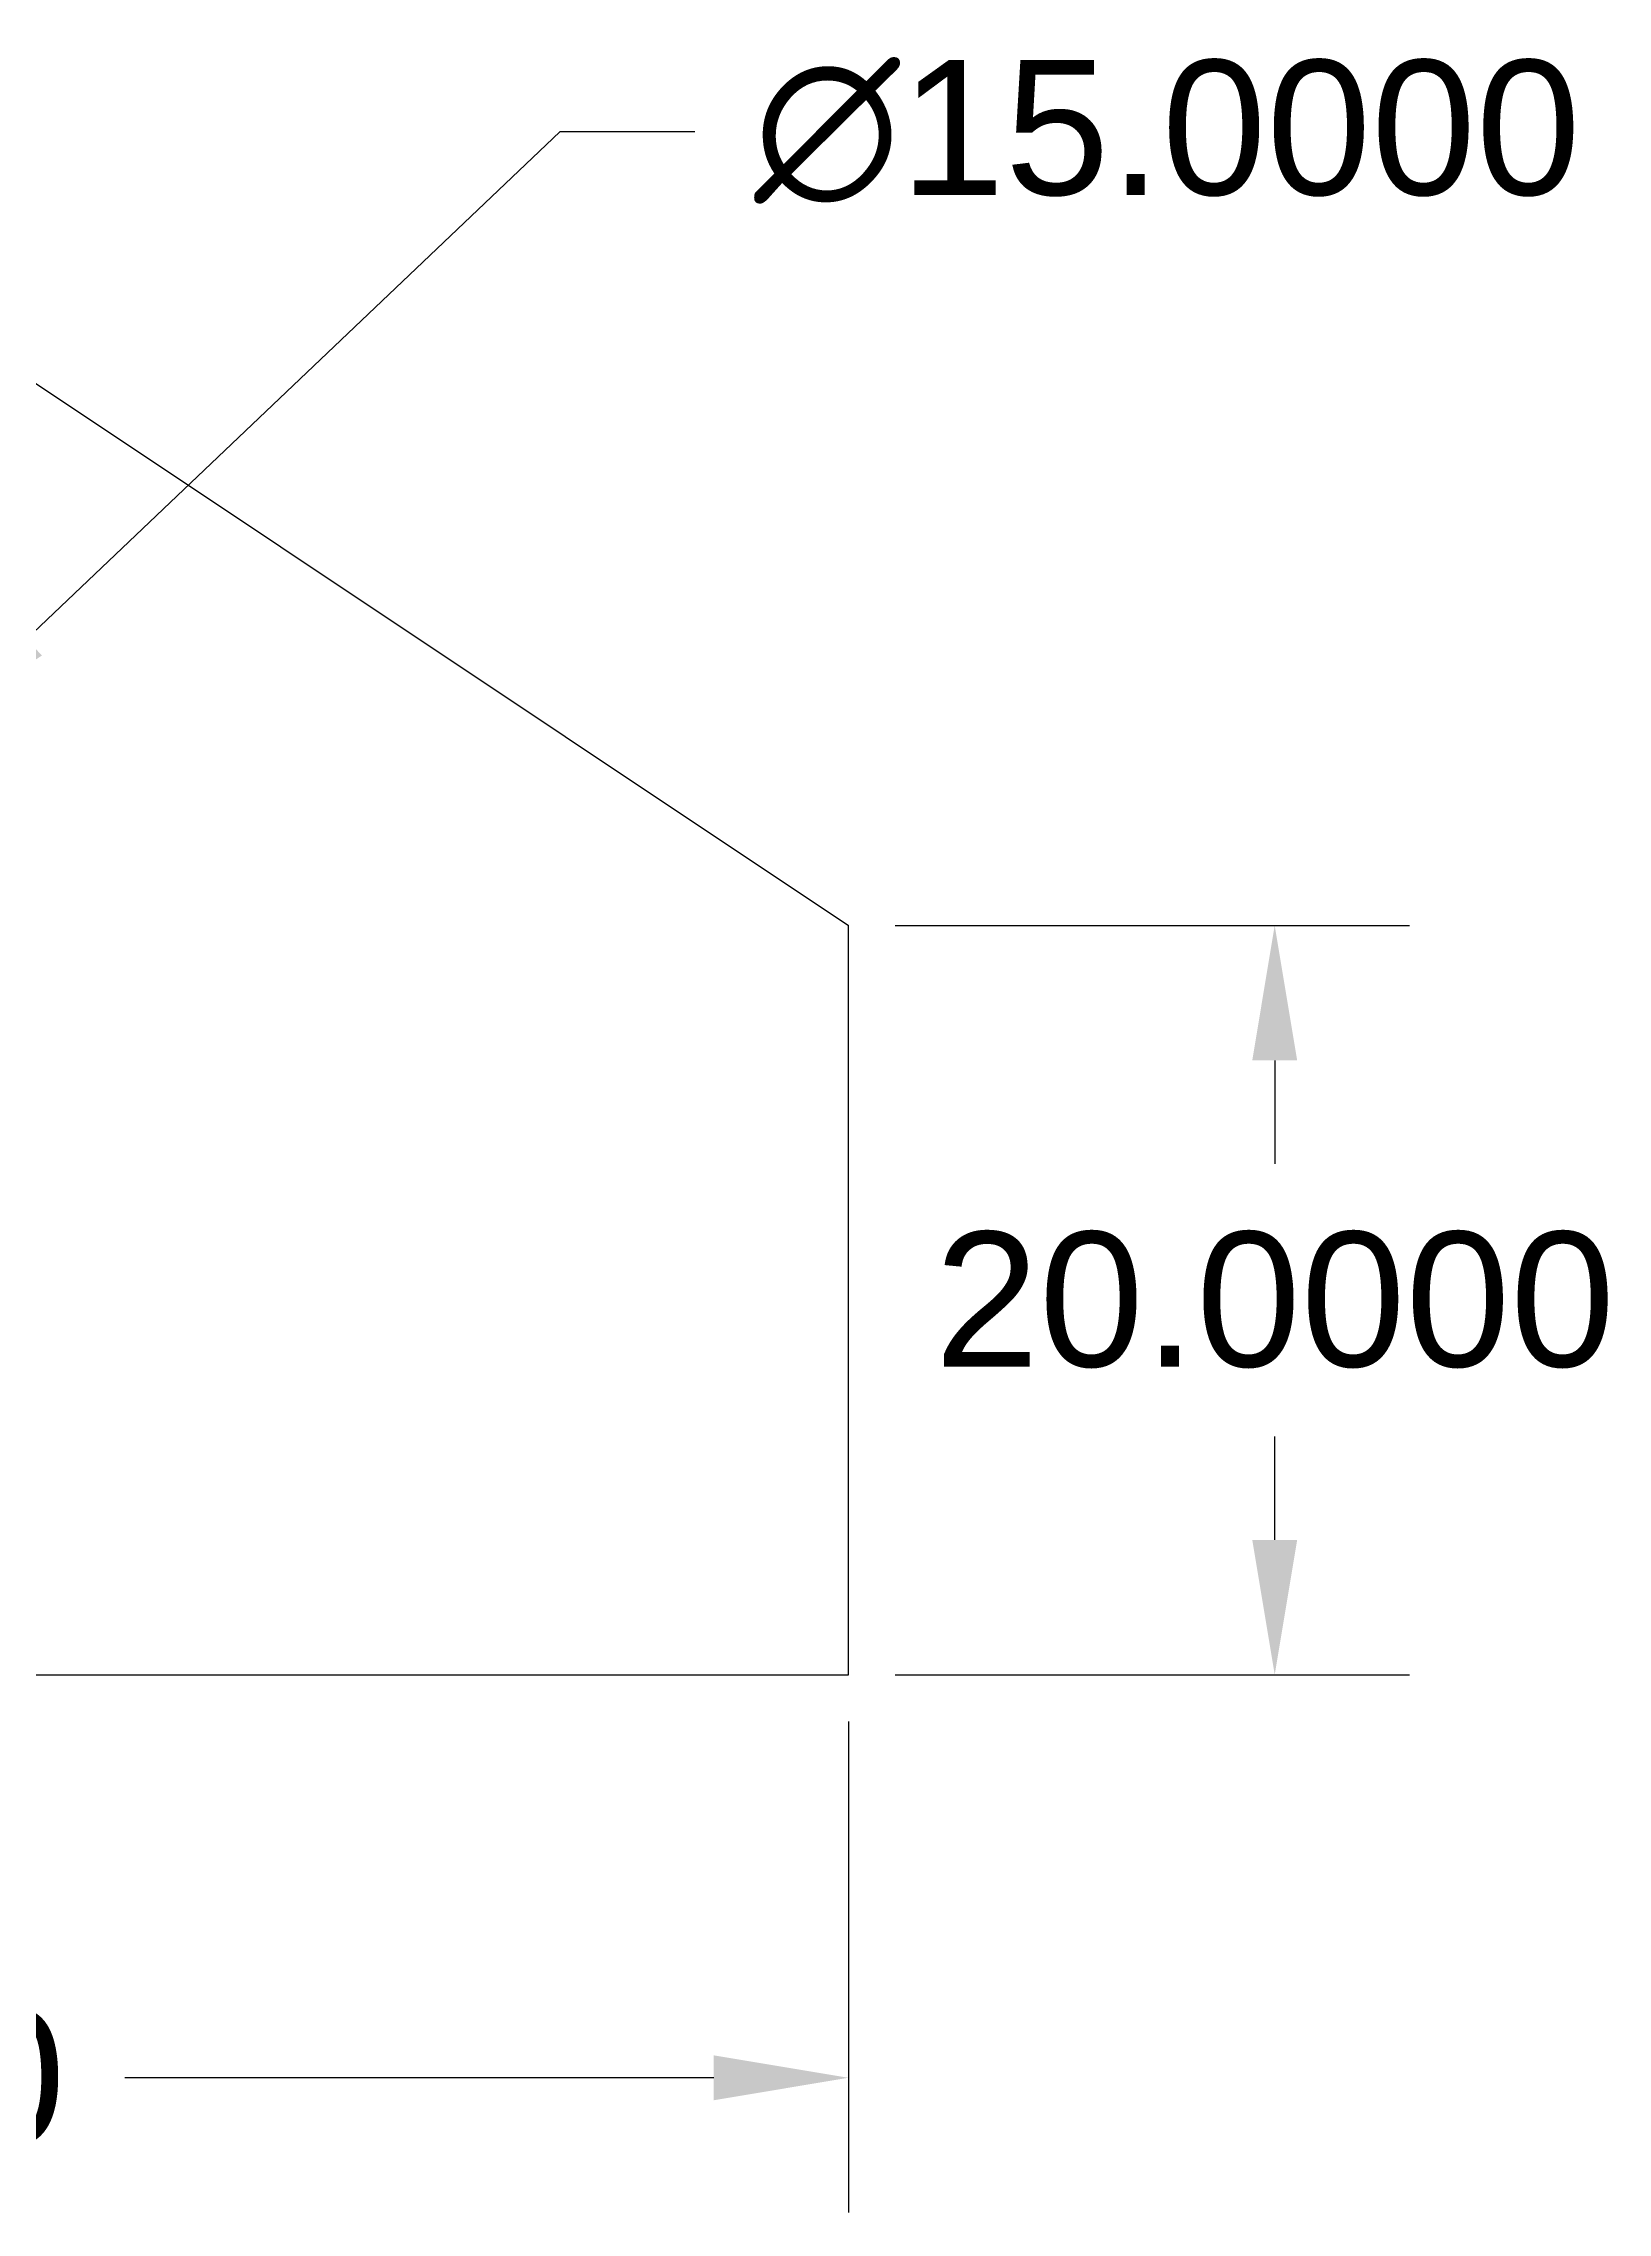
# Model space of a CAD drawing. Header units: millimetres. Extents: x -69 to 98, y 14 to 181.
# Drawn here: x -10.7 to 31.1, y 28.3 to 86.2 of the extents above; entities that cross this region are included whole.
import ezdxf

# ---------------------------------------------------------------- set-up
doc = ezdxf.new("R2010")
doc.units = ezdxf.units.MM
doc.header["$MEASUREMENT"] = 0
doc.styles.get("Standard").update_dxf_attribs({"font": 'arial.ttf'})
doc.dimstyles.new('Annotative', dxfattribs={"dimscale": 0, "dimtxt": 0.18, "dimasz": 0.18, "dimexe": 0.18, "dimexo": 0.0625, "dimgap": 0.09, "dimtad": 0, "dimtih": 1, "dimtoh": 1, "dimdec": 4, "dimzin": 0, "dimdsep": 46, "dimtxsty": 'Standard', "dimcen": 0.09, "dimadec": 0, "dimazin": 0, "dimtfac": 1, "dimtdec": 4, "dimtofl": 0, "dimtmove": 0, "dimatfit": 3, "dimfxl": 1, "dimtolj": 1, "dimtzin": 0, "dimarcsym": 0})

# ---------------------------------------------------------------- blocks, each defined once
blk = doc.blocks.new('*D3')
at = {"color": 0, "lineweight": -2}
for p, q in [((-49.175, 41.422), (-49.175, 28.31)), ((10.825, 41.422), (10.825, 28.31)), ((-45.575, 31.91), (-29.85, 31.91)), ((7.225, 31.91), (-8.5, 31.91))]:
    blk.add_line(p, q, dxfattribs=at)
at = {"color": 0}
for points in [[(-45.575, 32.51), (-45.575, 31.31), (-49.175, 31.91)], [(7.225, 32.51), (7.225, 31.31), (10.825, 31.91)]]:
    blk.add_solid(points, dxfattribs=at)
at = {"layer": 'Defpoints', "color": 0}
for p in [(-49.175, 42.672), (10.825, 42.672), (10.825, 31.91)]:
    blk.add_point(p, dxfattribs=at)
at = {"color": 0, "insert": (-19.175, 31.91), "char_height": 3.6, "attachment_point": 5}
blk.add_mtext('\\A1;60.0000', dxfattribs=at)
blk = doc.blocks.new('*D6')
at = {"color": 0, "lineweight": -2}
for p, q in [((3.119, 83.863), (-11.13, 70.319)), ((6.719, 83.863), (3.119, 83.863)), ((-19.175, 60.872), (-19.175, 64.472)), ((-20.975, 62.672), (-17.375, 62.672))]:
    blk.add_line(p, q, dxfattribs=at)
at = {"color": 0}
blk.add_solid([(-11.543, 70.754), (-10.716, 69.884), (-13.739, 67.839)], dxfattribs=at)
at = {"layer": 'Defpoints', "color": 0}
for p in [(-13.739, 67.839), (-24.611, 57.504)]:
    blk.add_point(p, dxfattribs=at)
at = {"color": 0, "insert": (19.343, 83.863), "char_height": 3.6, "attachment_point": 5}
blk.add_mtext('\\A1;∅15.0000', dxfattribs=at)
blk = doc.blocks.new('*D8')
at = {"color": 0, "lineweight": -2}
for p, q in [((12.075, 62.672), (25.809, 62.672)), ((22.209, 59.072), (22.209, 56.31)), ((22.209, 46.272), (22.209, 49.034)), ((12.075, 42.672), (25.809, 42.672))]:
    blk.add_line(p, q, dxfattribs=at)
at = {"color": 0}
for points in [[(21.609, 59.072), (22.809, 59.072), (22.209, 62.672)], [(21.609, 46.272), (22.809, 46.272), (22.209, 42.672)]]:
    blk.add_solid(points, dxfattribs=at)
at = {"layer": 'Defpoints', "color": 0}
for p in [(10.825, 62.672), (10.825, 42.672), (22.209, 42.672)]:
    blk.add_point(p, dxfattribs=at)
at = {"color": 0, "insert": (22.209, 52.672), "char_height": 3.6, "attachment_point": 5}
blk.add_mtext('\\A1;20.0000', dxfattribs=at)

msp = doc.modelspace()

# ---------------------------------------------------------------- linework, layer by layer
for p, q in [((-19.17517, 82.67161), (10.82483, 62.67161)), ((10.82483, 42.67161), (10.82483, 62.67161)), ((-49.17517, 42.67161), (10.82483, 42.67161))]:
    msp.add_line(p, q)

# ---------------------------------------------------------------- dimensions: what is measured, and where the dimension line sits
dim = msp.add_diameter_dim_2p(p1=(-24.61119, 57.50443), p2=(-13.73916, 67.83879), dimstyle='Annotative')
dim.commit()
dim.dimension.update_dxf_attribs({"geometry": '*D6', "text_midpoint": (19.34256, 83.86346), "dimtype": 163})
dim = msp.add_linear_dim(base=(22.20881, 42.67161), p1=(10.82483, 62.67161), p2=(10.82483, 42.67161), angle=90, dimstyle='Annotative')
dim.commit()
dim.dimension.update_dxf_attribs({"geometry": '*D8', "text_midpoint": (22.20881, 52.67161)})
dim = msp.add_linear_dim(base=(10.82483, 31.91006), p1=(-49.17517, 42.67161), p2=(10.82483, 42.67161), dimstyle='Annotative')
dim.commit()
dim.dimension.update_dxf_attribs({"geometry": '*D3', "text_midpoint": (-19.17517, 31.91006)})

doc.saveas('drawing.dxf')
